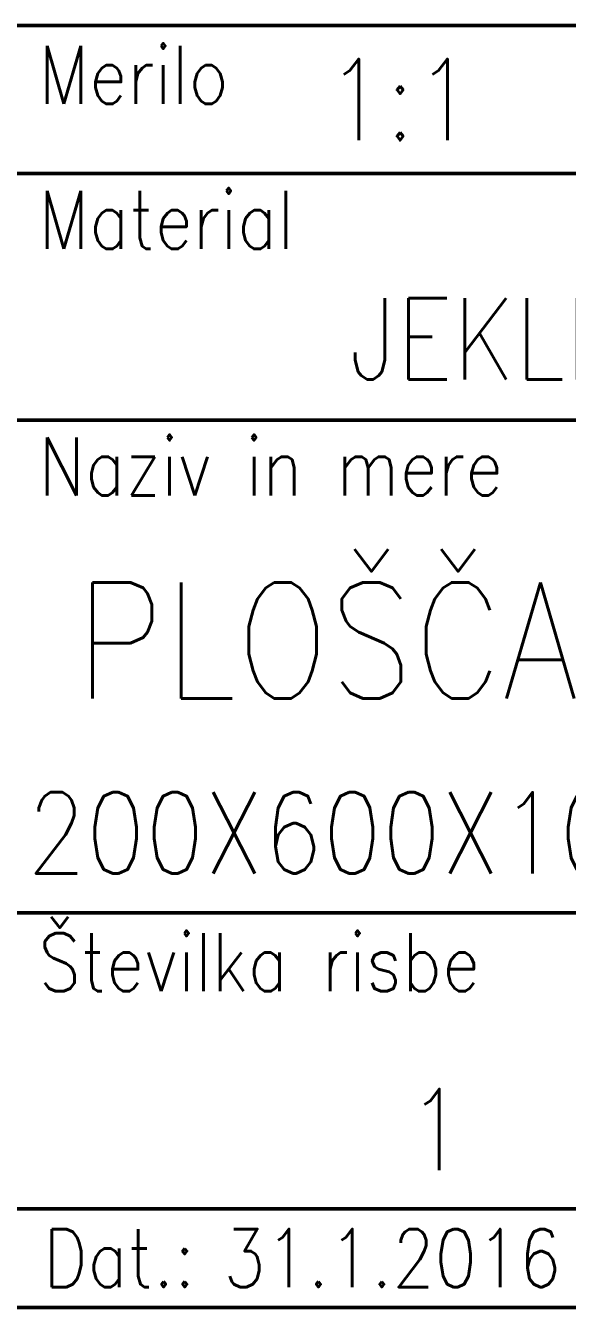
# Model space of a CAD drawing. Header units: millimetres. Extents: x 9534 to 10975, y 1284 to 3436.
# Drawn here: x 10315.7 to 10490.9, y 1283.6 to 1697.9 of the extents above; entities that cross this region are included whole.
import ezdxf

# ---------------------------------------------------------------- set-up
doc = ezdxf.new("R2010")
doc.units = ezdxf.units.MM
doc.header["$MEASUREMENT"] = 0
for name, color, linetype, lineweight in [('Crta_025', 5, 'Continuous', 25), ('Crta_035', 3, 'Continuous', 35), ('Crta_05', 1, 'Continuous', 50)]:
    doc.layers.add(name, color=color, linetype=linetype, lineweight=lineweight)
doc.styles.add('TEHN_25', font='romans.shx', dxfattribs={"width": 0.85, "height": 2.5})
doc.styles.add('TEHN_35', font='romans.shx', dxfattribs={"width": 0.85, "height": 3.5})
doc.styles.add('TEHN_50', font='romans.shx', dxfattribs={"width": 0.85, "height": 5})

msp = doc.modelspace()

# ---------------------------------------------------------------- linework, layer by layer
at = {"layer": 'Crta_05'}
for p, q in [((9571.38512, 1697.9469), (10975.38512, 1697.9469)), ((10312.38512, 1650.1344), (10975.38512, 1650.1344)), ((9571.38512, 1570.4469), (10975.38512, 1570.4469)), ((9980.88512, 1411.0719), (10975.38512, 1411.0719)), ((9571.38512, 1315.4469), (10838.88512, 1315.4469)), ((9571.38512, 1283.5719), (10975.38512, 1283.5719))]:
    msp.add_line(p, q, dxfattribs=at)

# ---------------------------------------------------------------- texts
at = {"layer": 'Crta_025', "style": 'TEHN_25', "width": 0.85}
for s, p in [('Merilo', (10319.88512, 1672.6344)), ('Material', (10319.88512, 1625.7594)), ('Naziv in mere', (10319.88512, 1546.0719)), ('Številka risbe', (10319.88512, 1385.7594)), ('Dat.:', (10321.38512, 1290.1344))]:
    msp.add_text(s, height=18.75, dxfattribs=at).set_placement(p)
msp.add_attdef('31.1.2016', (10379.6421, 1290.1344), '1-13_1KOS.dwg', height=18.75, dxfattribs=at)
at = {"layer": 'Crta_035', "style": 'TEHN_35', "width": 0.85}
for tag, p, s in [('1:1', (10412.88512, 1660.91565), '1:1'), ('JEKLENA_PLOŠČA', (10420.38512, 1583.5719), ''), ('200X600X10;1_KOS', (10316.12834, 1423.84965), '')]:
    msp.add_attdef(tag, p, s, height=26.25, dxfattribs=at)
at = {"layer": 'Crta_05', "width": 0.85}
for tag, p, s, height, style in [('PLOŠČA_Z_OSI', (10331.88512, 1480.4469), '----', 37.5, 'TEHN_50'), ('1', (10438.94526, 1327.88622), '', 26.25, 'TEHN_35')]:
    msp.add_attdef(tag, p, s, height=height, dxfattribs=dict(at, style=style))

doc.saveas('drawing.dxf')
